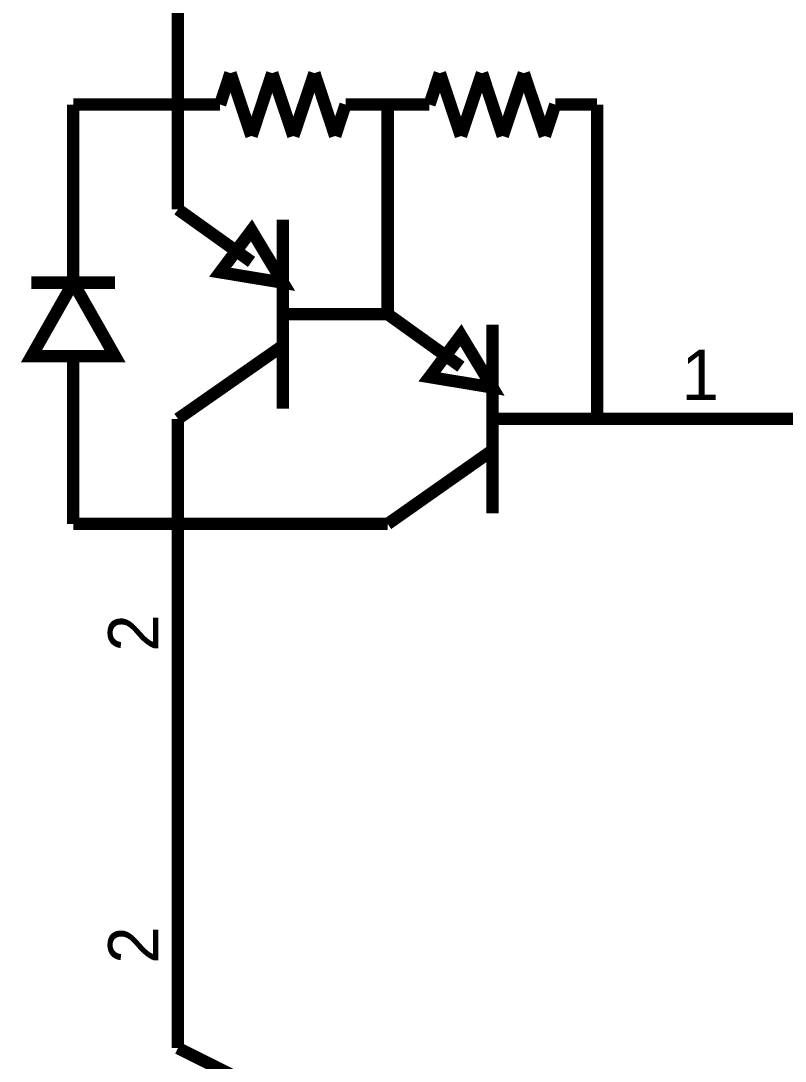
# Model space of a CAD drawing. Header units: inches. Extents: x -11.7 to 11.5, y 0 to 7.6.
# Drawn here: x 3.051 to 3.78, y 5.087 to 6.08 of the extents above; entities that cross this region are included whole.
import ezdxf

# ---------------------------------------------------------------- set-up
doc = ezdxf.new("R2010")
doc.units = ezdxf.units.IN
doc.header["$MEASUREMENT"] = 0
doc.layers.add('Sheet', color=255, linetype='Continuous')

msp = doc.modelspace()

# ---------------------------------------------------------------- linework, layer by layer
at = {"layer": 'Sheet'}
for points in [[(3.20078, 5.99976, 0.0118, 0.0118, 0), (3.20078, 6.19991, 0.0118, 0.0118, 0)], [(3.25087, 6.02977, 0.0118, 0.0118, 0), (3.24097, 5.99976, 0.0118, 0.0118, 0)], [(3.27097, 5.96976, 0.0118, 0.0118, 0), (3.25087, 6.02977, 0.0118, 0.0118, 0)], [(3.29077, 6.02977, 0.0118, 0.0118, 0), (3.27097, 5.96976, 0.0118, 0.0118, 0)], [(3.31087, 5.96976, 0.0118, 0.0118, 0), (3.29077, 6.02977, 0.0118, 0.0118, 0)], [(3.33097, 6.02977, 0.0118, 0.0118, 0), (3.31087, 5.96976, 0.0118, 0.0118, 0)], [(3.35077, 5.96976, 0.0118, 0.0118, 0), (3.33097, 6.02977, 0.0118, 0.0118, 0)], [(3.45066, 6.02977, 0.0118, 0.0118, 0), (3.44076, 5.99976, 0.0118, 0.0118, 0)], [(3.47076, 5.96976, 0.0118, 0.0118, 0), (3.45066, 6.02977, 0.0118, 0.0118, 0)], [(3.49086, 6.02977, 0.0118, 0.0118, 0), (3.47076, 5.96976, 0.0118, 0.0118, 0)], [(3.51066, 5.96976, 0.0118, 0.0118, 0), (3.49086, 6.02977, 0.0118, 0.0118, 0)], [(3.53075, 6.02977, 0.0118, 0.0118, 0), (3.51066, 5.96976, 0.0118, 0.0118, 0)], [(3.55085, 5.96976, 0.0118, 0.0118, 0), (3.53075, 6.02977, 0.0118, 0.0118, 0)], [(3.10088, 5.82993, 0.0118, 0.0118, 0), (3.10088, 5.99976, 0.0118, 0.0118, 0)], [(3.20078, 5.99976, 0.0118, 0.0118, 0), (3.10088, 5.99976, 0.0118, 0.0118, 0)], [(3.20078, 5.89984, 0.0118, 0.0118, 0), (3.20078, 5.99976, 0.0118, 0.0118, 0)], [(3.21098, 5.99976, 0.0118, 0.0118, 0), (3.20078, 5.99976, 0.0118, 0.0118, 0)], [(3.24097, 5.99976, 0.0118, 0.0118, 0), (3.21098, 5.99976, 0.0118, 0.0118, 0)], [(3.36067, 5.99976, 0.0118, 0.0118, 0), (3.35077, 5.96976, 0.0118, 0.0118, 0)], [(3.39066, 5.99976, 0.0118, 0.0118, 0), (3.36067, 5.99976, 0.0118, 0.0118, 0)], [(3.41076, 5.99976, 0.0118, 0.0118, 0), (3.39066, 5.99976, 0.0118, 0.0118, 0)], [(3.40086, 5.79992, 0.0118, 0.0118, 0), (3.40086, 5.99976, 0.0118, 0.0118, 0)], [(3.44076, 5.99976, 0.0118, 0.0118, 0), (3.41076, 5.99976, 0.0118, 0.0118, 0)], [(3.56075, 5.99976, 0.0118, 0.0118, 0), (3.55085, 5.96976, 0.0118, 0.0118, 0)], [(3.59075, 5.99976, 0.0118, 0.0118, 0), (3.56075, 5.99976, 0.0118, 0.0118, 0)], [(3.60065, 5.99976, 0.0118, 0.0118, 0), (3.59075, 5.99976, 0.0118, 0.0118, 0)], [(3.60065, 5.7, 0.0118, 0.0118, 0), (3.60065, 5.99976, 0.0118, 0.0118, 0)], [(3.27097, 5.84973, 0.0118, 0.0118, 0), (3.20078, 5.89984, 0.0118, 0.0118, 0)], [(3.30097, 5.7099, 0.0118, 0.0118, 0), (3.30097, 5.88994, 0.0118, 0.0118, 0)], [(3.14078, 5.82993, 0.0118, 0.0118, 0), (3.06099, 5.82993, 0.0118, 0.0118, 0)], [(3.40086, 5.79992, 0.0118, 0.0118, 0), (3.30097, 5.79992, 0.0118, 0.0118, 0)], [(3.47076, 5.74981, 0.0118, 0.0118, 0), (3.40086, 5.79992, 0.0118, 0.0118, 0)], [(3.50076, 5.60998, 0.0118, 0.0118, 0), (3.50076, 5.78972, 0.0118, 0.0118, 0)], [(3.20078, 5.7, 0.0118, 0.0118, 0), (3.30097, 5.76991, 0.0118, 0.0118, 0)], [(3.10088, 5.59978, 0.0118, 0.0118, 0), (3.10088, 5.75971, 0.0118, 0.0118, 0)], [(3.20078, 5.59978, 0.0118, 0.0118, 0), (3.20078, 5.7, 0.0118, 0.0118, 0)], [(3.50076, 5.7, 0.0118, 0.0118, 0), (3.60065, 5.7, 0.0118, 0.0118, 0)], [(3.60065, 5.7, 0.0118, 0.0118, 0), (3.80074, 5.7, 0.0118, 0.0118, 0)], [(3.40086, 5.59978, 0.0118, 0.0118, 0), (3.50076, 5.66999, 0.0118, 0.0118, 0)], [(3.20078, 5.59978, 0.0118, 0.0118, 0), (3.10088, 5.59978, 0.0118, 0.0118, 0)], [(3.20078, 5.59978, 0.0118, 0.0118, 0), (3.20078, 5.39994, 0.0118, 0.0118, 0)], [(3.40086, 5.59978, 0.0118, 0.0118, 0), (3.20078, 5.59978, 0.0118, 0.0118, 0)], [(3.20078, 5.39994, 0.0118, 0.0118, 0), (3.20078, 5.19979, 0.0118, 0.0118, 0)], [(3.20078, 5.09987, 0.0118, 0.0118, 0), (3.20078, 5.19979, 0.0118, 0.0118, 0)], [(3.25087, 5.07497, 0.0118, 0.0118, 0), (3.20078, 5.09987, 0.0118, 0.0118, 0)]]:
    msp.add_lwpolyline(points, format="xyseb", dxfattribs=at)
for points in [[(3.30097, 5.82993, 0.0118, 0.0118, 0), (3.24097, 5.83983, 0.0118, 0.0118, 0), (3.27097, 5.87974, 0.0118, 0.0118, 0), (3.30097, 5.82993, 0.0118, 0.0118, 0)], [(3.30097, 5.82993, 0.0039, 0.0039, 0), (3.24097, 5.83983, 0.0039, 0.0039, 0), (3.27097, 5.87974, 0.0039, 0.0039, 0), (3.30097, 5.82993, 0.0039, 0.0039, 0)], [(3.10088, 5.82993, 0.0118, 0.0118, 0), (3.06099, 5.75971, 0.0118, 0.0118, 0), (3.14078, 5.75971, 0.0118, 0.0118, 0), (3.10088, 5.82993, 0.0118, 0.0118, 0)], [(3.10088, 5.82993, 0.0039, 0.0039, 0), (3.06099, 5.75971, 0.0039, 0.0039, 0), (3.14078, 5.75971, 0.0039, 0.0039, 0), (3.10088, 5.82993, 0.0039, 0.0039, 0)], [(3.50076, 5.73001, 0.0118, 0.0118, 0), (3.44076, 5.73991, 0.0118, 0.0118, 0), (3.47076, 5.77982, 0.0118, 0.0118, 0), (3.50076, 5.73001, 0.0118, 0.0118, 0)], [(3.50076, 5.73001, 0.0039, 0.0039, 0), (3.44076, 5.73991, 0.0039, 0.0039, 0), (3.47076, 5.77982, 0.0039, 0.0039, 0), (3.50076, 5.73001, 0.0039, 0.0039, 0)]]:
    msp.add_lwpolyline(points, format="xyseb", close=True, dxfattribs=at)

# ---------------------------------------------------------------- texts
msp.add_text('1', height=0.04801, dxfattribs=at).set_placement((3.68134, 5.718))
for p in [(3.18218, 5.47795), (3.18218, 5.18029)]:
    msp.add_text('2', height=0.04801, rotation=90, dxfattribs=at).set_placement(p)

doc.saveas('drawing.dxf')
